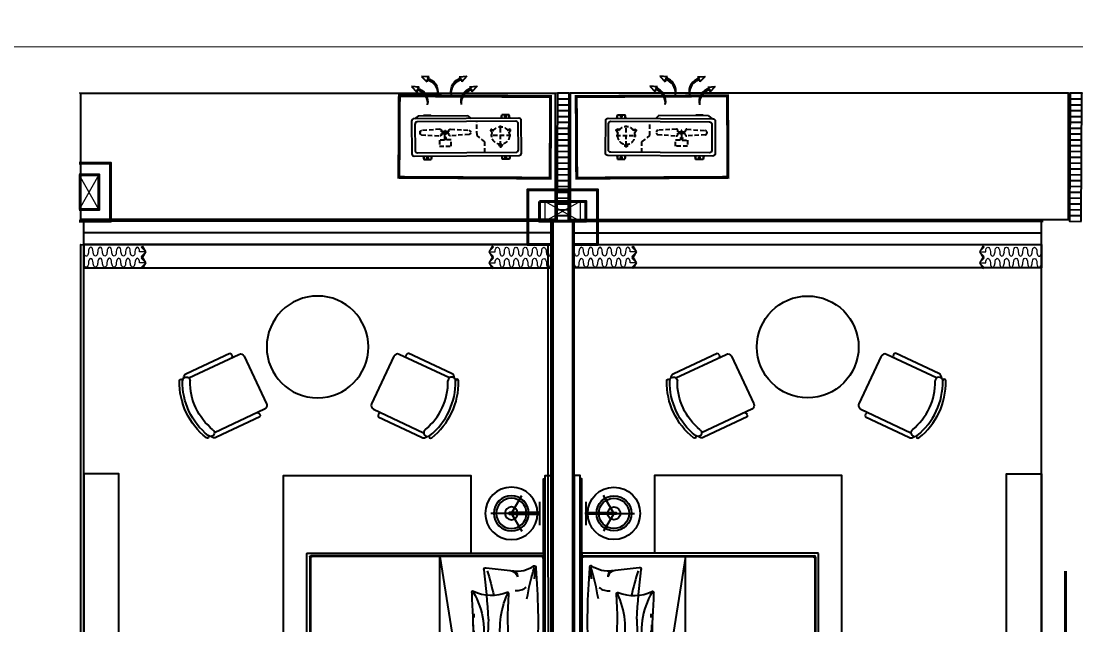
# Model space of a CAD drawing. Header units: millimetres. Extents: x -361702973 to 361248309, y -356458554 to 356543577.
# Drawn here: x 133929 to 142981, y 23609 to 28788 of the extents above; entities that cross this region are included whole.
import ezdxf

# ---------------------------------------------------------------- set-up
doc = ezdxf.new("R2010")
doc.units = ezdxf.units.MM
doc.header["$LTSCALE"] = 100
doc.header["$MEASUREMENT"] = 0
doc.set_wipeout_variables(frame=1)
doc.linetypes.add('ACAD_ISO03W100', pattern=[30, 12, -18])
doc.linetypes.add('HIDDEN', pattern=[0.375, 0.25, -0.125])
for name, color, linetype, lineweight in [('A- NOI THAT', 3, 'Continuous', 9), ('AUDIT_I_220808132811-11', 7, 'Continuous', 9), ('CIC36 net manh', 8, 'Continuous', 9), ('KT-Kich thuoc', 159, 'Continuous', 18), ('KT-lomo nuoc', 3, 'HIDDEN', 5), ('KT-Net cat', 1, 'Continuous', 40)]:
    doc.layers.add(name, color=color, linetype=linetype, lineweight=lineweight)
for name, color, linetype in [('A-ANNO-ROOM', 50, 'Continuous'), ('A-WALL-FNSH', 11, 'Continuous'), ('AC-EAD', 6, 'Continuous'), ('dien tich thong thuy', 3, 'Continuous'), ('IDEA - dim', 251, 'Continuous'), ('KT-Net manh', 139, 'Continuous'), ('KT-Noi that', 32, 'Continuous'), ('KT-Tuong', 1, 'Continuous')]:
    doc.layers.add(name, color=color, linetype=linetype)
doc.styles.add('220126_HDN_HBA typical plan$0$211210_HDN_HBA_TYPICAL PLAN CORE OPT 1$0$HBA-Text', font='GOTHIC.TTF')

# ---------------------------------------------------------------- blocks, each defined once
blk = doc.blocks.new('A$C418F5BC8')
at = {"layer": 'A-ANNO-ROOM', "insert": (648.1133449638728, 1090.790118377889), "char_height": 600, "attachment_point": 2, "rotation": 50.44882673977027, "style": '220126_HDN_HBA typical plan$0$211210_HDN_HBA_TYPICAL PLAN CORE OPT 1$0$HBA-Text'}
blk.add_mtext_dynamic_manual_height_columns('SL-S', width=722857412.8743668, gutter_width=9765.624999999996, heights=[0], dxfattribs=at)
blk = doc.blocks.new('A$C1AAC5519')
at = {"layer": 'A-ANNO-ROOM', "insert": (772.955269176513, 1216.574747113511), "char_height": 600, "attachment_point": 2, "rotation": 50.44882673977027, "style": '220126_HDN_HBA typical plan$0$211210_HDN_HBA_TYPICAL PLAN CORE OPT 1$0$HBA-Text'}
blk.add_mtext_dynamic_manual_height_columns('1-BR', width=722857412.8743668, gutter_width=9765.624999999996, heights=[0], dxfattribs=at)
blk = doc.blocks.new('A$C2A6C5140')
at = {"layer": 'A-ANNO-ROOM', "insert": (731.4497625969816, 1190.0169191678, 0.0003277973379295924), "char_height": 600, "attachment_point": 2, "rotation": 50.44882673977027, "style": '220126_HDN_HBA typical plan$0$211210_HDN_HBA_TYPICAL PLAN CORE OPT 1$0$HBA-Text'}
blk.add_mtext_dynamic_manual_height_columns('2-BR', width=722857412.8743668, gutter_width=9765.624999999996, heights=[0], dxfattribs=at)
blk = doc.blocks.new('A$C5388591E')
at = {"layer": 'A-ANNO-ROOM', "insert": (894.3001998505497, 842.1987865094561, 0.0004622000541105721), "char_height": 600, "attachment_point": 2, "rotation": 1.4064704596368105, "style": '220126_HDN_HBA typical plan$0$211210_HDN_HBA_TYPICAL PLAN CORE OPT 1$0$HBA-Text'}
blk.add_mtext_dynamic_manual_height_columns('3-BR', width=722857412.8743668, gutter_width=9765.624999999996, heights=[0], dxfattribs=at)
blk = doc.blocks.new('A$C21AF0CCA')
at = {"layer": 'A-ANNO-ROOM', "insert": (1197.56892258345, 814.6835720778872), "char_height": 600, "attachment_point": 2, "rotation": 0.10542954816276216, "style": '220126_HDN_HBA typical plan$0$211210_HDN_HBA_TYPICAL PLAN CORE OPT 1$0$HBA-Text'}
blk.add_mtext_dynamic_manual_height_columns('1-BR+', width=722857412.8743668, gutter_width=9765.624999999996, heights=[0], dxfattribs=at)
blk = doc.blocks.new('Louvre')
for p, q in [((-390.067916277796, 975.9572027104441, 0.1512365001885502), (-295.1435544323176, 1008.729661013116, 0.1512365002144518)), ((-373.750619571656, 928.6946823777398, 0.1512365001885502), (-278.8262577261776, 961.4671406804118, 0.1512365002144518)), ((-357.4333228655159, 881.4321620450355, 0.1512365001885502), (-262.5089610200375, 914.2046203477075, 0.1512365002144518)), ((-341.1160261593759, 834.1696417123312, 0.1512365001885502), (-246.1916643138975, 866.9421000150032, 0.1512365002144518)), ((-324.7987294532359, 786.9071213796269, 0.1512365001885502), (-229.8743676077574, 819.6795796822989, 0.1512365002144518)), ((-308.4814327470958, 739.6446010469226, 0.1512365001885502), (-213.5570709016174, 772.4170593495946, 0.1512365002144518)), ((-292.1641360409558, 692.3820807142183, 0.1512365001885502), (-197.2397741954774, 725.1545390168903, 0.1512365002144518)), ((-275.8468393348157, 645.119560381514, 0.1512365001885502), (-180.9224774893373, 677.892018684186, 0.1512365002144518)), ((-259.5295426286757, 597.8570400488097, 0.1512365001885502), (-164.6051807831973, 630.6294983514817, 0.1512365002144518)), ((-243.2122459225357, 550.5945197161054, 0.1512365001885502), (-148.2878840770572, 583.3669780187774, 0.1512365002144518)), ((-226.8949492163956, 503.3319993834011, 0.1512365001885502), (-131.9705873709172, 536.1044576860731, 0.1512365002144518)), ((-210.5776525102556, 456.0694790506968, 0.1512365001885502), (-115.6532906647772, 488.8419373533688, 0.1512365002144518)), ((-194.2603558041155, 408.8069587179925, 0.1512365001885503), (-99.33599395863712, 441.5794170206646, 0.1512365002144518)), ((-177.9430590979755, 361.5444383852882, 0.1512365001885503), (-83.01869725249708, 394.3168966879603, 0.1512365002144518)), ((-161.6257623918355, 314.2819180525839, 0.1512365001885503), (-66.70140054635704, 347.054376355256, 0.1512365002144518)), ((-145.3084656856954, 267.0193977198796, 0.1512365001885503), (-50.38410384021699, 299.7918560225517, 0.1512365002144518)), ((-128.9911689795554, 219.7568773871753, 0.1512365001885503), (-34.06680713407695, 252.5293356898474, 0.1512365002144518)), ((-112.6738722734153, 172.494357054471, 0.1512365001885503), (-17.74951042793691, 205.2668153571431, 0.1512365002144518)), ((-96.35657556727529, 125.2318367217667, 0.1512365001885503), (-1.43221372179687, 158.0042950244388, 0.1512365002144518)), ((-80.03927886113524, 77.96931638906244, 0.1512365001885503), (14.88508298434317, 110.7417746917345, 0.1512365002144518)), ((-63.7219821549952, 30.70679605635814, 0.1512365001885503), (31.20237969048321, 63.47925435903016, 0.1512365002144518)), ((-47.40468544885516, -16.55572427634615, 0.1512365001885503), (47.51967639662325, 16.21673402632587, 0.1512365002144518))]:
    blk.add_line(p, q)
at = {"elevation": 0.1512365001885503}
blk.add_lwpolyline([(47.5188208874315, 16.2192119784886), (-311.4533339738846, 1055.970408101566), (-405.9933989513665, 1023.379364635679), (-47.40468544885516, -16.55572427634615)], close=True, dxfattribs=at)
blk = doc.blocks.new('OU DHCB')
at = {"ltscale": 10}
for p, q in [((-145596.7359835756, -72628.19858895507), (-145596.7359835755, -73528.19858895507)), ((-145296.7359835756, -72608.19858895507), (-145576.7359835756, -72608.19858895507)), ((-145568.159058152, -72656.08931015906), (-145568.1590581519, -73502.79584965573)), ((-145324.4190639546, -72636.08931015906), (-145548.159058152, -72636.08931015906)), ((-145301.9190639545, -73502.79584965573), (-145301.9190639546, -72656.08931015906)), ((-145276.7359835755, -73528.19858895507), (-145276.7359835756, -72628.19858895507)), ((-145251.7359835756, -72666.54320485782), (-145276.7359835756, -72633.91402237766)), ((-145251.7359835756, -72666.54320485782), (-145251.7359835755, -73091.63776905168)), ((-145251.7359835755, -73091.63776905168), (-145276.7359835756, -73117.74108818787)), ((-145576.7359835755, -73548.19858895507), (-145296.7359835755, -73548.19858895507)), ((-145548.1590581519, -73522.79584965573), (-145324.4190639545, -73522.79584965573))]:
    blk.add_line(p, q, dxfattribs=at)
at = {"linetype": 'HIDDEN', "ltscale": 1.5}
for p, q in [((-145391.7116543167, -72679.24295534656), (-145400.5201600925, -72679.24295534656)), ((-145413.9539361256, -72690.93626985545), (-145425.2743603915, -72850.3464246098)), ((-145366.9574540176, -72850.3464246098), (-145378.2778782834, -72690.93626985545)), ((-145413.9539361256, -73100.72940071652), (-145425.2743603915, -72941.3192459621)), ((-145411.8405843586, -72927.5993492777), (-145402.8542549818, -72927.5993492777)), ((-145402.8542549818, -72927.5993492777), (-145402.8542549818, -72902.06651731845)), ((-145402.8542549818, -72902.06651731845), (-145389.3775594272, -72902.06651731845)), ((-145389.3775594272, -72927.5993492777), (-145389.3775594272, -72902.06651731845)), ((-145389.3775594272, -72927.5993492777), (-145380.3912300507, -72927.5993492777)), ((-145366.9574540176, -72941.3192459621), (-145378.2778782834, -73100.72940071652)), ((-145424.3244128572, -73457.61947981999), (-145424.3244128572, -73284.34750655977)), ((-145372.1718516731, -73297.9798048001), (-145387.1776447338, -73289.31620613698)), ((-145384.0065475349, -73301.15090199895), (-145375.342948872, -73286.14510893813)), ((-145504.9601435018, -73370.98349318982), (-145522.2873408278, -73370.98349318982)), ((-145513.6237421648, -73362.31989452682), (-145513.6237421648, -73379.64709185276)), ((-145510.9603994874, -73370.98349318982), (-145337.6884262272, -73370.98349318982)), ((-145387.1776447338, -73452.6507802426), (-145372.1718516731, -73443.98718157967)), ((-145384.0065475349, -73440.81608438081), (-145375.342948872, -73455.82187744146))]:
    blk.add_line(p, q, dxfattribs=at)
for p, q in [((-145600.3090889574, -72742.46089483847), (-145627.2724797422, -72742.46089483894)), ((-145596.7359835737, -72704.6985221715), (-145626.5373331342, -72710.6859819922)), ((-145596.7359835737, -72710.68598199266), (-145626.5373331342, -72710.6859819922)), ((-145626.5373331342, -72710.6859819922), (-145626.537333134, -72774.23580768521)), ((-145596.7359835744, -72774.23580768568), (-145626.5373331339, -72774.23580768521)), ((-145596.7359835746, -72780.22326750544), (-145626.5373331342, -72774.23580768521)), ((-145613.7907843499, -72729.27302923848), (-145613.7907843499, -72756.23642001537)), ((-145251.7359835756, -72709.72133146526), (-145246.9346340166, -72710.68598199266)), ((-145251.7359835756, -72710.68598199272), (-145246.9346340166, -72710.68598199266)), ((-145251.7359835756, -72742.46089483929), (-145246.1994874087, -72742.46089483934)), ((-145251.7359835756, -72774.23580768573), (-145246.934634017, -72774.23580768568)), ((-145251.7359835756, -72775.20045821296), (-145246.9346340166, -72774.23580768568)), ((-145246.9346340166, -72710.68598199266), (-145246.9346340169, -72774.23580768568)), ((-145596.7359835746, -73376.17391040476), (-145626.5373331342, -73382.16137022499)), ((-145596.7359835744, -73382.16137022452), (-145626.5373331339, -73382.16137022499)), ((-145626.5373331342, -73445.711195918), (-145626.537333134, -73382.16137022499)), ((-145613.7907843499, -73427.12414867172), (-145613.7907843499, -73400.16075789483)), ((-145276.7359835763, -73376.1739104043), (-145246.9346340166, -73382.16137022452)), ((-145276.7359835764, -73382.16137022406), (-145246.934634017, -73382.16137022452)), ((-145259.6811828009, -73427.12414867125), (-145259.6811828009, -73400.16075789437)), ((-145246.9346340166, -73445.71119591754), (-145246.9346340169, -73382.16137022452)), ((-145600.3090889574, -73413.93628307173), (-145627.2724797422, -73413.93628307126)), ((-145596.7359835737, -73445.71119591754), (-145626.5373331342, -73445.711195918)), ((-145596.7359835737, -73451.6986557387), (-145626.5373331342, -73445.711195918)), ((-145276.7359835771, -73445.71119591707), (-145246.9346340166, -73445.71119591754)), ((-145276.7359835771, -73451.69865573823), (-145246.9346340166, -73445.71119591754)), ((-145273.1628781935, -73413.93628307126), (-145246.1994874087, -73413.9362830708))]:
    blk.add_line(p, q)
for points in [[(-145514.0369933077, -72845.00641289927), (-145514.0369933077, -72946.6592576727), (-145460.1302110892, -72946.6592576727), (-145460.1302110892, -72845.00641289927)], [(-145438.3748983174, -72892.94521453363), (-145378.3072809206, -72892.94521453363), (-145378.3072809206, -72898.7209469756), (-145438.3748983174, -72898.7209469756)]]:
    blk.add_lwpolyline(points, close=True, dxfattribs=at)
for points in [[(-145411.8405843586, -72864.06632129426), (-145402.8542549818, -72864.06632129426), (-145402.8542549818, -72889.59915325334), (-145389.3775594272, -72889.59915325334), (-145389.3775594272, -72864.06632129426), (-145380.3912300507, -72864.06632129426)], [(-145460.1302110892, -72902.18613808436), (-145439.9151677571, -72902.18613808436), (-145439.9151677571, -72889.4795324876), (-145460.1302110892, -72889.4795324876)], [(-145568.1590581519, -73235.6644869287), (-145477.5859351165, -73235.6644869287), (-145421.9678457306, -73168.28098990311), (-145301.9190639544, -73168.28098990311)]]:
    blk.add_lwpolyline(points, dxfattribs=at)
for points in [[(-145400.506466276, -73299.01593738), (-145385.0322228624, -73286.8395249426, -0.6770329614269011), (-145371.0996937773, -73294.88347436048), (-145373.9076545681, -73314.37276847954)], [(-145498.5591177275, -73386.34032428954), (-145516.8413219319, -73379.02744260765, -0.6770329614269011), (-145516.8413219319, -73362.93954377211), (-145498.5591177275, -73355.62666209022)], [(-145373.9076545681, -73427.59421790004), (-145371.0996937773, -73447.08351201928, -0.6770329614269011), (-145385.0322228624, -73455.12746143699), (-145400.506466276, -73442.95104899965)]]:
    blk.add_lwpolyline(points, format="xyb", dxfattribs=at)
for centre in [(-145613.7907843498, -72742.46089483894), (-145613.7907843498, -73413.93628307126), (-145259.6811828011, -73413.9362830708)]:
    blk.add_circle(centre, 6.399999998510705)
blk.add_circle((-145424.3244128572, -73370.98349318982), 75.80648830138873, dxfattribs=at)
at = {"ltscale": 10}
for centre, radius, start, end in [((-145576.7359835756, -72628.19858895507), 20, 90, 180), ((-145548.159058152, -72656.08931015906), 20, 90, 180), ((-145324.0708671735, -72658.3538387804), 22.2672511938213, 5.836940991571704, 90.89598033136627), ((-145296.7359835756, -72628.19858895507), 20, 0, 90), ((-145576.7359835755, -73528.19858895507), 20, 180, 270), ((-145548.1590581519, -73502.79584965573), 20, 180, 270), ((-145324.0708671734, -73500.53132103439), 22.26725119372981, 269.1040196686337, 354.1630590084283), ((-145296.7359835755, -73528.19858895507), 20, 270, 0)]:
    blk.add_arc(centre, radius, start, end, dxfattribs=at)
at = {"linetype": 'HIDDEN', "ltscale": 1.5, "extrusion": (-3.705961975267651e-18, -2.302887044638033e-31, -1)}
for centre, major_axis, ratio, start_param, end_param in [((-145400.5201600925, -72691.94956094332), (13.47669555471336, 1.34378840757246e-09), 0.9428576571430538, 3.22142263940278, 4.712388980478704), ((-145391.7116543167, -72691.94956094332), (13.47669555471336, -1.34381379242754e-09), 0.942857657143054, 4.712388980290674, 6.203355321366594), ((-145411.8405843586, -72851.35971569768), (13.47669555469076, -1.05462899242754e-09), 0.9428576571446344, 1.570796326721111, 3.221422639214027), ((-145380.3912300507, -72940.3059548744), (13.47669555469076, -1.05462899242754e-09), 0.9428576571446344, 4.712388980310906, 6.363015292803822), ((-145400.5201600925, -73099.71610962864), (13.47669555471336, -1.34381379242754e-09), 0.942857657143054, 1.57079632670088, 3.061762667776801), ((-145391.7116543167, -73099.71610962864), (13.47669555471336, 1.34378840757246e-09), 0.9428576571430538, 0.0798299858129885, 1.57079632688891)]:
    blk.add_ellipse(centre, major_axis=major_axis, ratio=ratio, start_param=start_param, end_param=end_param, dxfattribs=at)
at = {"linetype": 'HIDDEN', "ltscale": 1.5, "extrusion": (-3.705961975267651e-18, -2.30288704463893e-31, -1)}
for centre, start_param, end_param in [((-145380.3912300507, -72851.35971569768), -0.0798299856242348, 1.570796326868679), ((-145411.8405843586, -72940.3059548744), 3.061762667965558, 4.712388980458472)]:
    blk.add_ellipse(centre, major_axis=(13.47669555469076, 1.05462300757246e-09), ratio=0.9428576571446344, start_param=start_param, end_param=end_param, dxfattribs=at)
blk = doc.blocks.new('ki hieu qt')
at = {"layer": 'AC-EAD', "color": 7}
for points in [[(-276796163327.464, 549769551681.0894), (-276796163446.0606, 549769551567.1503)], [(-276796163338.9174, 549769551517.0281), (-276796163327.464, 549769551681.0894)], [(-276796163396.6809, 549769551574.9169), (-276796163446.0606, 549769551567.1503)], [(-276796163338.9174, 549769551517.0281), (-276796163364.6031, 549769551559.9108)], [(-276796163110.5587, 549769551464.184), (-276796163229.1553, 549769551350.2449)], [(-276796163122.012, 549769551300.1228), (-276796163110.5587, 549769551464.184)], [(-276796163179.7757, 549769551358.0116), (-276796163229.1553, 549769551350.2449)], [(-276796163122.012, 549769551300.1228), (-276796163147.6976, 549769551343.0052)], [(-276796163179.7757, 549769550597.0709), (-276796163229.1553, 549769550604.8376)], [(-276796163110.5587, 549769550490.8986), (-276796163229.1553, 549769550604.8376)], [(-276796163122.012, 549769550654.9597), (-276796163147.6976, 549769550612.0773)], [(-276796163122.012, 549769550654.9597), (-276796163110.5587, 549769550490.8986)], [(-276796163396.6809, 549769550380.1656), (-276796163446.0606, 549769550387.9323)], [(-276796163327.464, 549769550273.9932), (-276796163446.0606, 549769550387.9323)], [(-276796163338.9174, 549769550438.0544), (-276796163364.6031, 549769550395.1718)], [(-276796163338.9174, 549769550438.0544), (-276796163327.464, 549769550273.9932)]]:
    blk.add_lwpolyline(points, dxfattribs=at)
for centre, radius, start, end in [((-276796163644.4366, 549769551622.9794), 286.8527087762382, 255.434448979571, 347.3073344548822), ((-276796163679.501, 549769551631.3489), 288.3951209083507, 262.614727528198, 348.7092694430371), ((-276796163427.5312, 549769551406.0741), 286.8527087762382, 255.434448979571, 347.3073344548822), ((-276796163462.5958, 549769551414.4435), 288.3951209083507, 262.614727528198, 348.7092694430371), ((-276796163427.5312, 549769550549.0084), 286.8527087762382, 12.69295835412746, 104.5668063709439), ((-276796163462.5958, 549769550540.639), 288.3951209083507, 11.29147703540943, 97.38530942130281), ((-276796163644.4366, 549769550332.1031), 286.8527087762382, 12.69295835412746, 104.5668063709439), ((-276796163679.501, 549769550323.7336), 288.3951209083507, 11.29147703540943, 97.38530942130281)]:
    blk.add_arc(centre, radius, start, end, dxfattribs=at)
blk = doc.blocks.new('DHCB.1')
at = {"xscale": -1, "rotation": 106.4733300107783}
blk.add_blockref('OU DHCB', (-194859.9671084196, -237775.7974229998), dxfattribs=at)
at = {"xscale": 0.4, "yscale": 0.4, "zscale": 0.4, "rotation": 286.4738024344239}
blk.add_blockref('ki hieu qt', (-179483459312.1194, -168534274838.7475), dxfattribs=at)
blk = doc.blocks.new('17-23F MEA_1BR (Type-2)$0$1X-LAMP1')
at = {"color": 0, "linetype": 'ByBlock', "lineweight": -2}
for p, q in [((0.03333333350902346, -0.0577350272233404), (-0.5900208757140597, 1.021946134262932)), ((0.03333333350902346, -0.0577350272233404), (-0.5900208757140597, 1.021946134262932)), ((0.03333333350902346, 0.0577350272233404), (-0.5900208757141566, -1.021946134263029)), ((0.03333333350902346, 0.0577350272233404), (-0.5900208757141566, -1.021946134263029)), ((-0.06666666701804692, 0), (1.180041751428119, 0)), ((-0.06666666701804692, 0), (1.180041751428119, 0))]:
    blk.add_line(p, q, dxfattribs=at)
at = {"color": 0, "linetype": 'ByBlock', "lineweight": -2, "const_width": 0.03333333333333333}
for points in [[(-0.4809644977131393, 0.8330549466758385), (-0.5824066106765531, 1.00875784035549)], [(-0.4809644977131393, 0.8330549466758385), (-0.5824066106765531, 1.00875784035549)], [(0.9619289954262786, 0), (1.164813221353009, 0)], [(0.9619289954262786, 0), (1.164813221353009, 0)], [(-0.4809644977130423, -0.8330549466761296), (-0.5824066106764562, -1.008757840355781)], [(-0.4809644977130423, -0.8330549466761296), (-0.5824066106764562, -1.008757840355781)]]:
    blk.add_lwpolyline(points, dxfattribs=at)
at = {"color": 0, "linetype": 'ByBlock', "lineweight": -2}
for radius in [1, 0.8666666666666667, 0.8666666666666667, 0.3666666666666667, 0.3666666666666667]:
    blk.add_circle((0, 0), radius, dxfattribs=at)
blk = doc.blocks.new('17-23F MEA_1BR (Type-2)$0$IFF-TABLE LAMP')
blk.add_line((40.000000018219, 192.484417756903), (40.0000000197324, 207.484417756903))
at = {"ltscale": 10}
blk.add_lwpolyline([(1.900480128824711e-08, 299.9922088806343), (3.800960257649422e-08, 99.99220888063428)], dxfattribs=at)
blk.add_lwpolyline([(1.827720552682877e-08, 192.4844177606865), (1.967418938875198e-08, 207.4844177607156), (260.0000000197906, 207.4844177360355), (260.0000000183354, 192.4844177360355)], close=True)
blk.add_circle((240.0000000190921, 199.9844177378982), 150.3620897276269)
at = {"layer": 'A- NOI THAT'}
blk.add_line((220.0000000182772, 192.4844177397608), (220.0000000196742, 207.4844177397899), dxfattribs=at)
at = {"ltscale": 10, "xscale": 150.0000000000582, "yscale": 150.0000000000582, "zscale": 1068.863950547171, "rotation": 359.9999999945528}
blk.add_blockref('17-23F MEA_1BR (Type-2)$0$1X-LAMP1', (240.0000000190921, 199.9844177378982), dxfattribs=at)
blk = doc.blocks.new('bk')
at = {"layer": 'IDEA - dim'}
blk.add_lwpolyline([(-0.0002675037831068039, -1377.500088232278), (49.99973246827722, -1377.500088232278), (49.99973246827722, 1812.499911767722), (-0.0002675037831068039, 1812.499911767722), (-0.02712895162403584, 1577.500073593284), (0.0002675037831068039, 1377.500088232337)], close=True, dxfattribs=at)
blk.add_lwpolyline([(49.99973249621689, -1337.500088473607), (64.9997324962169, -1337.500088473607), (64.99942849576473, 1783.275878090877), (49.99942846782506, 1783.275878090877)], dxfattribs=at)
for centre in [(339.9996877703816, 1487.597338693915), (339.9996877703816, -1052.500088209519)]:
    blk.add_circle(centre, 225, dxfattribs=at)
blk.add_blockref('17-23F MEA_1BR (Type-2)$0$IFF-TABLE LAMP', (99.99968774989247, 1287.612920955988), dxfattribs=at)
at = {"layer": 'IDEA - dim', "xscale": -1, "rotation": 180}
blk.add_blockref('17-23F MEA_1BR (Type-2)$0$IFF-TABLE LAMP', (99.99968774989247, -852.5156704715919), dxfattribs=at)
blk.add_wipeout([(2294.9927706439044, 1812.499911767722), (688.0012429019376, 1812.4999117677266), (688.0012429019379, -1377.5000882322693), (2294.992770643901, -1377.5000882322781)]).dxf.layer = 'IDEA - dim'
at = {"layer": 'IDEA - dim'}
blk.add_lwpolyline([(688.0012429021299, -1377.500088232162), (2294.992770643905, -1377.500088232162), (2294.992770643905, 1812.499911767722), (688.0012429021299, 1812.499911767722)], close=True, dxfattribs=at)
blk.add_wipeout([(2089.9927706438775, 1147.4999117677091), (2091.9910419872776, 1147.083241522198), (2093.528304549841, 1146.0354456736611), (2094.706365021883, 1144.167853025652), (2094.992770643896, 1142.4999117677187), (2094.9927706439044, -707.5000882322773), (2094.589172713081, -709.4681044970649), (2093.528304549837, -711.035622138211), (2091.9009560955064, -712.1216494708956), (2089.992770643904, -712.5000882322781), (64.9927706439039, -712.5000882322777), (64.99277064390344, -701.0793375772756), (64.99277064390344, -697.9310051431256), (64.9927706439039, -687.500088232277), (64.9927706439039, -680.5649314507604), (64.9927706439039, -670.3520584522034), (64.9927706439039, -662.5000882322773), (64.9927706439039, 1109.4022618851604), (64.99277064390344, 1116.6055294068224), (64.9927706439039, 1122.4999117677226), (64.9927706439039, 1128.4480348523368), (64.99277064390344, 1131.378109884231), (64.99277064390344, 1135.8747761278257), (64.9927706439039, 1141.999817293764), (64.9927706439039, 1147.4999117677226)]).dxf.layer = 'IDEA - dim'
for p, q in [((64.9927706439048, 1122.499911767722), (2059.992770643905, 1122.499911767722)), ((2069.992770643905, 1112.499911767722), (2069.992770643905, -677.5000882322784)), ((2059.992770643905, -687.5000882322784), (64.9927706439048, -687.5000882322784))]:
    blk.add_line(p, q, dxfattribs=at)
for points in [[(64.9927706439048, 1147.499911767722), (64.9927706439048, -712.5000882322784), (2089.992770643905, -712.5000882322784, 0.414213562373095), (2094.992770643905, -707.5000882322784), (2094.992770643905, 1142.499911767722, 0.414213562373095), (2089.992770643905, 1147.499911767722)], [(2064.992770643905, 1097.499911767722), (2064.992770643905, -662.5000882322784, -0.414213562373095), (2044.992770643905, -682.5000882322784), (84.9927706439048, -682.5000882322784, -0.414213562373095), (64.9927706439048, -662.5000882322784), (64.9927706439048, 1097.499911767722, -0.414213562373095), (84.9927706439048, 1117.499911767722), (2044.992770643905, 1117.499911767722, -0.414213562373095)]]:
    blk.add_lwpolyline(points, format="xyb", close=True, dxfattribs=at)
blk.add_lwpolyline([(953.7718744687736, 1117.499911767722), (666.7421166915447, -682.5000882322784), (953.7718744687736, -682.5000882322784), (953.7718744687736, 1117.499911767722)], dxfattribs=at)
for points in [[(130.5189307499677, 1020.231518037966, 0.0322267518500584), (117.5159490872175, 280.8010041856323, 0.6954102038374376), (134.8152468968183, 263.1623008393799, -0.06819172719823166), (318.2687705401331, 282.2858964790939)], [(328.4593590069562, 994.6956141073024, -0.1947777689282308), (148.3541835118085, 1037.328105219058, 0.695410203837745), (130.5189307499677, 1020.231518037966, -0.06869920635669718), (143.8733113575727, 927.151387460879)], [(537.5575337726623, 578.9210044868523, -0.02440708241230374), (574.8644917774945, 1003.142975099734, 0.682043984117207), (557.806493120268, 1020.778861292056, -0.01911888479107355), (351.0600977707654, 998.8431818563258)], [(359.6018241010606, 327.3320662273909, 0.03738852551350155), (362.1997381653637, 794.6251031684806, -0.6954102038374376), (375.8936223126948, 809.2183097908855, 0.212902074484743), (666.1287974137813, 818.2535849704291, -0.682043984117207), (680.682247037068, 804.7193091672962, 0.003833100174621584), (664.060634912923, 387.5748876007856)], [(537.5575337726623, 578.9210044868523, 0.03780406069757473), (560.3477269653231, 279.5233349141199, -0.682043984117207), (543.2897283080965, 261.8874487217981, 0.0153884113997309), (377.4013947639614, 275.936111175688, 0.0153884113997309)], [(662.7616236191243, 455.9914424225572, 0.1283367273639134), (681.1566764432937, 297.7767282337882, -0.682043984117207), (667.6581487227231, 283.1901158848777, 0.01651551347398293), (473.3836847953498, 299.4327982485411)], [(351.6931289527565, 277.1956480066874, 0.001401209682945915), (336.543332958594, 277.8231281575281)], [(453.8603144548833, 302.6394694916089, 0.2943066146886709), (365.752360695973, 260.9987377833459, -0.695410203837745), (351.0036096442491, 274.5249526196276, 0.06869920635669718), (360.1544475667179, 350.1409014732926)], [(130.5189307499677, -585.2316945025232, -0.0322267518500584), (117.5159490872175, 154.1988193498109, -0.6954102038374376), (134.8152468968183, 171.8375226960634, 0.06819172719823166), (318.2687705401331, 152.7139270563493)], [(351.6931289527565, 157.8041755287559, -0.001401209682945915), (336.543332958594, 157.1766953779152)], [(453.8603144548833, 132.3603540438344, -0.2943066146886709), (365.752360695973, 174.0010857520974, 0.695410203837745), (351.0036096442491, 160.4748709158157, -0.06869920635669718), (360.1544475685805, 84.85892206215067)], [(359.6018241010606, 107.6677573080524, -0.03738852551350155), (362.1997381653637, -359.6252796330373, 0.6954102038374376), (375.8936223126948, -374.2184862554423, -0.212902074484743), (666.1287974137813, -383.2537614349858, 0.682043984117207), (680.682247037068, -369.7194856318529, -0.003833100174621584), (664.060634912923, 47.4249359346577)], [(537.5575337726623, -143.921180951409, -0.03780406069757473), (560.3477269653231, 155.4764886213234, 0.682043984117207), (543.2897283080965, 173.1123748136451, -0.0153884113997309), (377.4013947639614, 159.0637123597553, -0.0153884113997309)], [(662.7616236191243, -20.99161888711387, -0.1283367273639134), (681.1566764432937, 137.2230953016551, 0.682043984117207), (667.6581487227231, 151.8097076505655, -0.01651551347398293), (473.3836847953498, 135.5670252869022)], [(537.5575337726623, -143.921180951409, 0.02440708241230374), (574.8644917774945, -568.1431515642907, -0.682043984117207), (557.806493120268, -585.7790377566125, 0.01911888479107355), (351.0600977707654, -563.8433583208825)], [(328.4593590069562, -559.6957905718591, 0.1947777689282308), (148.3541835118085, -602.3282816836145, -0.695410203837745), (130.5189307499677, -585.2316945025232, 0.06869920635669718), (143.8733113575727, -492.1515639254358)]]:
    blk.add_lwpolyline(points, format="xyb", dxfattribs=at)
for centre, radius, start, end in [((2059.992770643905, 1112.499911767722), 10, 0, 90), ((-1855.893261833116, 412.1197588521754), 2090.50573884574, 9.449345545667013, 17.06146431403828), ((359.1095205117017, 926.2340710241115), 73.05392663059416, 96.32596095485857, 166.521431934691), ((332.4132648278028, 949.5874807912624), 44.79447967226619, 89.52383022854765, 188.1184555516923), ((327.8923669625074, 957.256370790652), 37.44353618289027, 82.49582310884288, 89.13236035296606), ((2378.285411672667, 392.4501631337916), 1926.589560454453, 161.7731380905047, 168.2986577211647), ((293.389007082209, 941.4593048116076), 118.9285875093396, 227.918371660803, 277.1736100548109), ((-292.2060054279864, 496.0503682396375), 729.9684376083363, 347.776876654984, 24.55315643301806), ((1225.348830725998, 478.9245533357025), 649.21508015164, 149.2584259575628, 194.8124501654718), ((484.2919548079371, 602.2568904169602), 176.3869226037691, 357.8390457640604, 7.866675228716556), ((448.8585773725063, 520.9046236272552), 216.5311150494259, 327.0324244446084, 2.612978378356665), ((602.2806173525751, 457.1927433388191), 61.04320968946892, 297.5596185857169, 351.5320563729027), ((216.5345083046705, 194.2081220292603), 118.9285875093396, 63.63493232034747, 137.0816283558015), ((317.8965000156313, 327.0788292225916), 44.79447967226619, 171.8815444483077, 270.4761697714524), ((344.5927556995302, 350.4322389897425), 73.05392663059416, 193.478568065309, 263.6740390451414), ((457.8234593626112, 339.1117546694586), 36.68697397074765, 173.4173087237131, 272.2454878465561), ((478.6044039670378, 358.3762840105919), 59.17423787444497, 194.7429581683624, 264.9384292148029), ((216.5345083046705, 240.791701506183), 118.9285875093396, 222.9183716441985, 296.3650676796526), ((317.8965000156313, 107.9209943128517), 44.79447967226619, 89.52383022854765, 188.1184555516923), ((344.5927556995302, 84.56758454570081), 73.05392663059416, 96.32596095485857, 166.521431934691), ((-292.2060054279864, -61.05054470419418), 729.9684376083363, 335.446843566982, 12.22312334501602), ((457.8234593626112, 95.88806886598468), 36.68697397074765, 87.75451215344394, 186.5826912762869), ((478.6044039670378, 76.62353952485137), 59.17423787444497, 95.06157078519713, 165.2570418316376), ((1225.348830725998, -43.92472980025923), 649.21508015164, 165.1875498345282, 210.7415740424371), ((602.2806173525751, -22.19291980337584), 61.04320968946892, 8.46794362709735, 62.44038141428312), ((448.8585773725063, -85.90480009181192), 216.5311150494259, 357.3870216216433, 32.96757555539167), ((484.2919548079371, -167.2570668815169), 176.3869226037691, 352.1333247712835, 2.160954235939574), ((-1855.893261833116, 22.88006468326785), 2090.50573884574, 342.9385356859617, 350.550654454333), ((2378.285411672667, 42.54966040165164), 1926.589560454453, 191.7013422788353, 198.2268619094953), ((293.389007082209, -506.4594812761643), 118.9285875093396, 82.82638994518913, 132.081628339197), ((332.4132648278028, -514.5876572558191), 44.79447967226619, 171.8815444483077, 270.4761697714524), ((359.1095205117017, -491.2342474886682), 73.05392663059416, 193.478568065309, 263.6740390451414), ((327.8923669625074, -522.2565472552087), 37.44353618289027, 270.8676396470339, 277.5041768911571), ((2059.992770643905, -677.5000882322784), 10, 270, 0)]:
    blk.add_arc(centre, radius, start, end, dxfattribs=at)
blk = doc.blocks.new('CH12')
for p, q in [((-312.375, -149.2411279597436), (-312.375, -572.1779138786915)), ((-267.75, -149.2411279597436), (-267.75, -639.6303226458076)), ((267.75, -639.6303226458076), (267.75, -149.2411280118249)), ((312.375, -572.1779138786915), (312.375, -149.2411246072115)), ((-232.0500000000029, -675.3303226458047), (232.0500000000029, -675.3303226458047))]:
    blk.add_line(p, q)
for centre, radius, start, end in [((-273.6712626853696, -77.20016474780641), 13.38749999999989, 116.2505862071374, 296.2505862071374), ((-252.9468673518131, -119.2240579767858), 33.46874999998481, 116.2505888953854, 296.2505888953855), ((0, -632.1362743546706), 632.1362743546692, 63.74941379286258, 116.2505862071374), ((0, -632.1362743546706), 605.3612743546691, 63.7494137928626, 116.2505862071374), ((252.9468674045929, -119.2240580028119), 33.46875000001501, 243.7494110987195, 63.74941109871941), ((273.671262685355, -77.20016474780641), 13.38750000000007, 243.7494137928627, 63.74941379286245), ((-267.75, -149.2411279597436), 44.62499999999999, 111.939144832112, 180), ((0, -632.1362743546706), 538.4237743546691, 63.74941109871938, 116.2505888953856), ((267.75, -149.2411280118286), 44.62499999999959, 0, 68.06085506708637), ((-290.0625, -549.8654138786915), 31.55464011044969, 225, 315), ((-232.0500000000029, -639.6303226458076), 35.7, 180, 269.9999999999999), ((232.0500000000029, -639.6303226458076), 35.7, 270, 0), ((290.0625, -549.8654138786915), 31.55464011044961, 225.0000000000001, 315.0000000000002)]:
    blk.add_arc(centre, radius, start, end)
blk = doc.blocks.new('*U150')
for points in [[(482.6951045578201, -398.9039813853606), (464.6170375002125, -396.4493711387506), (464.3337632049024, -466.3349522090732)], [(396.7561588253833, -484.1490495130481), (464.3337632049024, -466.3349522090732), (394.4481821902239, -466.0516779393653)]]:
    blk.add_hatch(color=256).paths.add_polyline_path(points)
blk.add_line((464.3337632049024, -466.3349522090732), (416.9273155568029, -418.7598943406972))
for points in [[(482.6951045578201, -398.9039813853606), (464.6170375002125, -396.4493711387506), (464.3337632049024, -466.3349522090732)], [(396.7561588253833, -484.1490495130481), (464.3337632049024, -466.3349522090732), (394.4481821902239, -466.0516779393653)]]:
    blk.add_lwpolyline(points, close=True)
for centre in [(16.76743755071067, -17.17677016190672), (85.71403000141326, -87.65612936302188), (155.3043908096025, -157.4940017787478), (224.8947516177918, -227.3318741944736), (294.485112425981, -297.1697466101995), (364.0754732341703, -367.0076190259254)]:
    blk.add_ellipse(centre, major_axis=(34.52187991841241, 31.95056764796491), ratio=0.5238875827070036, start_param=4.731720461219403, end_param=7.873313114809197)
at = {"extrusion": (0, 0, -1)}
for centre in [(51.5728287498025, -52.1059534814385), (120.5194212005051, -122.5853126825537), (190.1097820086943, -192.4231850982796), (259.7001428168836, -262.2610575140054), (329.2905036250728, -332.0989299297313), (398.8808644332621, -401.9368023454572)]:
    blk.add_ellipse(centre, major_axis=(-32.07293168385898, -34.4082260416161), ratio=0.5238875826554585, start_param=4.731720461217387, end_param=7.87331311480718, dxfattribs=at)
blk = doc.blocks.new('stdo')
at = {"layer": 'A-WALL-FNSH', "color": 5}
for p, q in [((125.0000000001019, -1099.999999866763), (4135.000000000073, -1100)), ((125.000000000131, -1199.999999866763), (4135.000000000029, -1200))]:
    blk.add_line(p, q, dxfattribs=at)
blk.add_lwpolyline([(124.9999999999782, -1299.999999866763), (4134.999999999971, -1300)], dxfattribs=at)
at = {"layer": 'IDEA - dim'}
blk.add_lwpolyline([(3535.000000000015, -6864.999999999884), (3534.999999999971, -6264.999999999884), (3834.999999999985, -5258.517209711543), (3834.999999998123, -3264.999999999884), (4134.999999998108, -3264.999999999884), (4134.999999999978, -6864.999999999869)], close=True, dxfattribs=at)
at = {"layer": 'IDEA - dim', "extrusion": (-1.101823627771677e-08, -3.980573537919558e-09, 1)}
blk.add_circle((2128.274085389507, -2177.362223144491, 0.002494559212125257), 436.440197814256, dxfattribs=at)
at = {"layer": 'KT-Net manh'}
blk.add_lwpolyline([(3434.999999999956, -10514.99999999997), (4135.000000000015, -10515.00000000001), (4134.999999999993, -1100), (4149.999999999956, -1100.000000000728)], dxfattribs=at)
at = {"layer": 'KT-Net manh', "linetype": 'ACAD_ISO03W100', "ltscale": 4}
blk.add_lwpolyline([(124.9999999999782, -1299.999999866763), (4134.999999999971, -1300), (4135, -1500), (124.9999999999418, -1499.999999866763)], close=True, dxfattribs=at)
at = {"layer": 'KT-Tuong'}
blk.add_line((109.9999999999854, -1099.999999866763), (109.9999999999854, -9729.999999866763), dxfattribs=at)
at = {"layer": 'CIC36 net manh', "color": 8, "extrusion": (-2.042421265534639e-24, 1.021210632767319e-24, -1), "xscale": 0.8100000000112598, "yscale": 0.8100000000112598, "zscale": -0.8100000000112598, "rotation": 225.123201203973}
for p in [(-125.7459850217783, -1361.336658707995), (-125.528270689756, -1456.290285194948)]:
    blk.add_blockref('*U150', p, dxfattribs=at)
at = {"layer": 'CIC36 net manh', "color": 8, "xscale": 0.8100000000112608, "yscale": 0.8100000000112608, "zscale": 0.8100000000112608, "rotation": 225.123201203973}
for p in [(4134.254014978156, -1361.336658841232), (4134.4717293102, -1456.29028532817)]:
    blk.add_blockref('*U150', p, dxfattribs=at)
at = {"layer": 'IDEA - dim', "extrusion": (-1.101823627771677e-08, 3.980573537919561e-09, -1), "xscale": 0.9698671062557898, "yscale": 0.9698671062557898, "zscale": -0.9698671062557896, "rotation": 244.8546697310384}
blk.add_blockref('CH12', (-976.408485452482, -2739.741005975689, 0.07239392901091916), dxfattribs=at)
at = {"layer": 'IDEA - dim', "extrusion": (-1.101823627771679e-08, -3.980573537919567e-09, 1), "xscale": 0.9698671062557889, "yscale": 0.9698671062557889, "zscale": 0.9698671062557889, "rotation": 244.8546697310385}
blk.add_blockref('CH12', (3255.139685326375, -2739.741006109159, -0.07244055320848482), dxfattribs=at)
at = {"layer": 'IDEA - dim'}
blk.add_blockref('bk', (125.0002675037686, -5092.499911634368), dxfattribs=at)
at = {"layer": 'KT-Net manh'}
blk.add_lwpolyline([(134.9999999999636, -7004.999999866763), (124.9999999999563, -7004.999999866763), (125.0000000001237, -1099.999999869382), (110, -1099.999999869353)], dxfattribs=at)
blk = doc.blocks.new('*U330')
at = {"layer": 'KT-lomo nuoc', "ltscale": 500}
for p, q in [((-166.934591219653, -32.14716030314365), (-56.71387632494789, 294.5811580411653)), ((-223.6484675446007, 262.4432947903624), (0, -0.009297052340116352))]:
    blk.add_line(p, q, dxfattribs=at)
blk.add_lwpolyline([(-166.934591219653, -32.14716030314365), (-223.6484675446007, 262.4432947903624), (-56.71387632494789, 294.5811580411653), (0, -0.009297052340116352)], close=True, dxfattribs=at)
blk = doc.blocks.new('*U341')
at = {"layer": 'KT-lomo nuoc', "ltscale": 500}
for p, q in [((32.12327666693095, -166.9466957866555), (-294.595409531145, -56.69743234692461)), ((-262.4721328642146, -223.6348310812398), (0, -0.009297052340116352))]:
    blk.add_line(p, q, dxfattribs=at)
blk.add_lwpolyline([(32.12327666693095, -166.9466957866555), (-262.4721328642146, -223.6348310812398), (-294.595409531145, -56.69743234692461), (0, -0.009297052340116352)], close=True, dxfattribs=at)
blk = doc.blocks.new('CTN TN T39')
at = {"layer": 'KT-Net cat'}
for points, elevation in [([(-29850.56369682984, -0.000927269287785748), (-29580.56369684112, 0.001539851535198977), (-29580.56826558338, 500.0015398306386), (-29850.5682655721, 499.9990727098266)], -7.175985089513062e-06), ([(-29850.56461057829, 99.99907272653581), (-29680.5646105854, 100.0006260989067), (-29680.56735183075, 400.0006260863665), (-29850.56735182365, 399.999072714003)], -7.175985089513062e-06), ([(-25785.56528638904, -199.9948900325908), (-26000.54259601705, -200.0097037720079), (-26000.58797676475, 270.1801892422554), (-25400.56528639082, 270.228447135687), (-25400.56528639098, -199.8198107578937), (-25615.5652863928, -199.8198107578501)], -9.743720646185369e-05)]:
    blk.add_lwpolyline(points, dxfattribs=dict(at, elevation=elevation))
at = {"layer": 'KT-Net cat', "elevation": -9.743733036981435e-05}
blk.add_lwpolyline([(-25900.5652863909, 170.1893181830783), (-25500.5652863909, 170.1893181830856), (-25500.5652863909, 0.218273710936046), (-25900.5652863909, 0.21827371092877)], close=True, dxfattribs=at)
at = {"layer": 'KT-lomo nuoc', "linetype": 'HIDDEN', "xscale": -0.9999999999999997, "rotation": 10.8976534755902}
blk.add_blockref('*U330', (-29850.56636823463, 100.008202120076, -7.173958362899291e-06), dxfattribs=at)
at = {"layer": 'KT-lomo nuoc', "linetype": 'HIDDEN', "rotation": 169.1134064189117}
blk.add_blockref('*U341', (-25850.53091752905, 0.1801892422299716, -9.741943042124935e-05), dxfattribs=at)

msp = doc.modelspace()

# ---------------------------------------------------------------- linework, layer by layer
at = {"layer": 'AUDIT_I_220808132811-11', "elevation": 4.469598132449163e-10}
for points in [[(131276.9983405233, 28168.24339315314), (131276.9983405233, 28268.24339315302, -0.4142135623730951), (131576.9983405233, 28568.24339315302), (159744.0640398008, 28570.41426571665, -0.1855237509881948), (163428.4694449779, 26808.94712387866, -0.1326593833791216), (164943.9814885527, 23917.11422987279, 0.1326593833791216)], [(164748.7556760118, 23873.67597348805, 0.1326112318916029), (163282.4334696997, 26672.29115641359, 0.06649945757597092), (162151.2475920813, 27586.71682211285, 0.1376152775427903), (160070.6522824345, 28170.41426564864), (134426.9511914197, 28170.4142657168)]]:
    msp.add_lwpolyline(points, format="xyb", dxfattribs=at)
at = {"layer": 'KT-Noi that', "extrusion": (-2.779649405079877e-06, -0.0004897338603342395, 0.9999998800765025), "const_width": 26.00000000000001, "elevation": -14.16629775349767}
msp.add_lwpolyline([(138473.612991181, 28140.41070256877), (138469.6027383576, 27440.42218989206), (137171.5226605744, 27447.78988128348), (137175.5218912796, 28146.91428614895), (138473.612991181, 28140.41070256877)], dxfattribs=at)
at = {"layer": 'KT-Noi that', "extrusion": (2.779649405079877e-06, -0.0004897338603342396, 0.9999998800765028), "const_width": 26.00000000000001, "elevation": -13.39587003368053}
msp.add_lwpolyline([(138693.6147916366, 28140.41107987335), (138697.6250444601, 27440.42256719663), (139995.7051222433, 27447.79025858806), (139991.7058915381, 28146.91466345354), (138693.6147916366, 28140.41107987335)], dxfattribs=at)

# ---------------------------------------------------------------- block references
at = {"layer": 'A-ANNO-ROOM'}
for p in [(-193366.6029767873, 192837.9996409905, 5.460855537377236e-05), (-194725.1126339572, 187914.7636662904, 5.460855537377236e-05), (-204628.500881133, 156603.4286092457, 5.461079910308954e-05), (-263479.6090599558, 50485.12915140932, 5.460850030168077e-05), (-269121.1781233152, 49296.5544193383, 5.460850030168077e-05), (-249390.2929153891, 45734.43883928895, 5.460850030168077e-05), (-231828.0778406897, 44407.82273046864, 5.460832008522107e-05), (-260545.3674363113, 42210.52099001262, 5.460850030168077e-05), (-266005.9544405445, 40714.37009385967, 5.460850030168077e-05), (-231175.8712175231, 40645.45605562796, 5.460850030168077e-05), (-228303.7210763374, 35687.765146195, 5.460832008522128e-05)]:
    msp.add_blockref('A$C21AF0CCA', p, dxfattribs=at)
at = {"layer": 'dien tich thong thuy'}
for name, p, rotation in [('A$C2A6C5140', (-235738.0721845079, 62244.32288491951, 3.214423980650787e-05), 310.9576437198666), ('A$C2A6C5140', (-226971.972951604, 58672.53392838872, 1.895367564819208e-05), 310.9576437198666), ('A$C2A6C5140', (-182858.1837168724, 33888.05154022964, 0.000178988243818107), 310.9576437198666), ('A$C2A6C5140', (-180585.3237963979, 23151.33387848926, 0.000178988243818107), 310.9576437198666), ('A$C2A6C5140', (-203396.9752949114, 23120.58807031136, 0.0001030398263186841), 310.9576437198666), ('A$C2A6C5140', (-196571.0380073554, 22922.69606213347, 0.000178988243818107), 310.9576437198666), ('A$C418F5BC8', (-247792.2532073302, 59981.48598654423, -1.001597833679712e-05), 309.6632197063607), ('A$C418F5BC8', (-251962.2979944813, 57974.75306764379, -1.001597833679712e-05), 309.6632197063607), ('A$C418F5BC8', (-255726.2573242666, 56926.2422651329, -1.001597833679712e-05), 309.6632197063607), ('A$C418F5BC8', (-259675.3290057395, 55322.63898630807, -1.001597833679712e-05), 309.6632197063607), ('A$C1AAC5519', (-244712.9849651629, 48430.23954045825, 0.0003723829774320968), 309.6566028083925), ('A$C1AAC5519', (-223357.5065853495, 48059.78935259463, 0.0005547181599990354), 309.6566028083925), ('A$C1AAC5519', (-221487.8086388012, 45005.57789840109, 0.0003723828570649432), 309.6566028083925), ('A$C418F5BC8', (-197487.0809651244, 33411.4671110799, -1.001597833679712e-05), 309.6632197063607), ('A$C418F5BC8', (-193448.7475272998, 33349.36583146098, -1.001597833679712e-05), 309.6632197063607), ('A$C418F5BC8', (-201711.797739714, 33256.21495891846, -1.001597833679712e-05), 309.6632197063607), ('A$C418F5BC8', (-206278.2197520126, 33163.06303948996, -1.001597833679712e-05), 309.6632197063607), ('A$C1AAC5519', (-271599.8972878471, 39640.33326624559, 0.0003723828655667127), 309.6566028083925), ('A$C418F5BC8', (-226889.0124284044, 31090.29572592763, -1.001597833679712e-05), 309.6632197063607), ('A$C1AAC5519', (-217339.68294671, 23702.2762728755, -0.3423708923741385), 309.6566028083925), ('A$C1AAC5519', (-211634.5547104646, 23442.24319922904, 0.0003723828655667127), 309.6566028083925), ('A$C1AAC5519', (-187964.0545017801, 23164.08220845302, 0.0003723828655667127), 309.6566028083925)]:
    msp.add_blockref(name, p, dxfattribs=dict(at, rotation=rotation))
for name, p in [('A$C418F5BC8', (-197463.7292652081, 182913.4540568058, 9.919419487628366e-05)), ('A$C418F5BC8', (-200258.9907205751, 179138.6891211519, 4.458552763712727e-05)), ('A$C2A6C5140', (-188160.0390614129, 177105.642765429, 9.919419487628366e-05)), ('A$C418F5BC8', (-200994.9430359419, 174771.894767079, 4.458552763712727e-05)), ('A$C2A6C5140', (-234759.4766391878, 172444.9136382493, 4.458552763712727e-05)), ('A$C418F5BC8', (-200719.9128290097, 170423.8323274105, 4.458552763712727e-05)), ('A$C2A6C5140', (-190797.8283776039, 169517.5067573905, 9.919419487628366e-05)), ('A$C1AAC5519', (-230167.9898228928, 167012.0323451896, 0.0003723828655667197)), ('A$C418F5BC8', (-202290.0123814641, 165833.5958576689, 9.919419487628366e-05)), ('A$C1AAC5519', (-241412.7857485664, 165333.8017953324, 0.0003723828655667197)), ('A$C418F5BC8', (-226321.6487100684, 164849.0004456656, 4.458552763712727e-05)), ('A$C418F5BC8', (-223174.4637594427, 162010.1787619262, 0.05488942016446244)), ('A$C418F5BC8', (-203583.8919471729, 161846.927602817, 4.458552763712727e-05)), ('A$C418F5BC8', (-244807.1773967599, 161329.3218979316, 0.05488941081008353)), ('A$C2A6C5140', (-193344.5366901597, 160504.8948145737, 9.919419487628366e-05)), ('A$C418F5BC8', (-219934.1653648383, 159334.2093209107, 0.05488940151768119)), ('A$C1AAC5519', (-248428.8589248053, 157037.2006521042, 0.0003723828655667197)), ('A$C1AAC5519', (-252286.3459864925, 152336.1708680308, 0.02738517669695963)), ('A$C2A6C5140', (-195752.5445711951, 151816.0180695198, 4.458552763712727e-05)), ('A$C418F5BC8', (-228142.1604593961, 149140.0456224125, 0.05488939420954132)), ('A$C1AAC5519', (-255923.8224010994, 147682.0149176453, 0.0004269909932618908)), ('A$C418F5BC8', (-224737.6489350568, 146340.2200414557, 0.05488939420954583)), ('A$C2A6C5140', (-198038.3940573054, 144980.9671920894, 4.458552763712727e-05)), ('A$C418F5BC8', (-221724.5828443308, 144236.942033412, 4.458552763895914e-05)), ('A$C1AAC5519', (-260576.8913636276, 142107.7025675907, 0.027822102169103)), ('A$C418F5BC8', (-245667.6157152384, 140788.472051876, 9.916924510345083e-05)), ('A$C418F5BC8', (-263605.4986913943, 138503.2694156115, 0.05488941081008353)), ('A$C2A6C5140', (-199977.0465312221, 137220.1243192966, 9.919419487628366e-05)), ('A$C418F5BC8', (-247616.0924330471, 136995.8708936881, 4.458552763712727e-05)), ('A$C418F5BC8', (-266636.7078710849, 135433.6128811316, 4.458552763712727e-05)), ('A$C1AAC5519', (-268569.1861684484, 131058.0044733415, 0.0003723828655667197)), ('A$C418F5BC8', (-252583.1748971227, 130659.4905633791, 9.92039971646407e-05)), ('A$C418F5BC8', (-256446.2619547517, 127486.843743643, 4.458552763712727e-05)), ('A$C418F5BC8', (-258902.9768848096, 124459.8911733059, 0.05488941081005369)), ('A$C2A6C5140', (-265461.1614808204, 122023.7036381988, 0.02705737929207316)), ('A$C5388591E', (-193808.7999730141, 199941.1790572023, 4.458570785358675e-05)), ('A$C5388591E', (-210573.5526519337, 135718.1497136029, 9.91946273371655e-05)), ('A$C5388591E', (-276921.94039411, 49051.50231821807, -1.001579812033762e-05)), ('A$C5388591E', (-224277.5649896398, 23412.81915787171, 4.458552763712727e-05))]:
    msp.add_blockref(name, p, dxfattribs=at)
at = {"layer": 'KT-Net manh', "rotation": 340.6055111508006}
for p in [(138576.7360992653, 27070.59323532115, -0.1513124479788734), (142976.7360992616, 27070.59323531928, -0.1512364997415905)]:
    msp.add_blockref('Louvre', p, dxfattribs=at)
at = {"layer": 'KT-Noi that', "extrusion": (2.779649405519157e-06, -0.0004897338603320876, 0.9999998800765028), "xscale": -1, "rotation": 196.8006344849219}
msp.add_blockref('DHCB.1', (319114.0178800257, 1505.265758944525, -13.40008981619745), dxfattribs=at)
at = {"layer": 'KT-Noi that', "extrusion": (-2.779649405519157e-06, -0.0004897338603320876, 0.9999998800765028), "rotation": 163.1993655150781}
msp.add_blockref('DHCB.1', (-41946.79009720792, 1505.265381639939, -14.17051753613633), dxfattribs=at)

# ---------------------------------------------------------------- next in the draw order: block references
at = {"layer": 'IDEA - dim'}
msp.add_blockref('stdo', (138551.9512018515, 28170.41426809643, -7.594808240499368e-05), dxfattribs=at)

# ---------------------------------------------------------------- next in the draw order: linework, layer by layer
at = {"layer": 'dien tich thong thuy', "elevation": 4.469598072837532e-10}
msp.add_lwpolyline([(142918.6149557086, 28170.71892401711), (138641.944350197, 28170.71892401711), (138641.944350197, 27085.10986620934), (142918.6149557086, 27085.10986620934)], close=True, dxfattribs=at)
at = {"layer": 'KT-Net cat'}
msp.add_line((142891.9501201285, 24070.59482022943), (142891.9501201285, 20470.59482022943), dxfattribs=at)

# ---------------------------------------------------------------- next in the draw order: block references
at = {"layer": 'IDEA - dim', "xscale": -1}
msp.add_blockref('stdo', (138601.9512018552, 28170.41426809643, -7.594808240499368e-05), dxfattribs=at)

# ---------------------------------------------------------------- next in the draw order: linework, layer by layer
at = {"layer": 'dien tich thong thuy'}
for points, elevation in [([(134441.9511914197, 28170.4142657168), (138511.5237454452, 28170.4142657168), (138511.5237454452, 27085.71866522865), (134441.9511914197, 27085.71866522865)], 4.469598132449163e-10), ([(136816.9513079723, 17665.41782327661), (136816.9512655136, 17655.41378014883), (136126.9512017345, 17655.41426809338), (135156.9512017346, 17655.41426809339), (134441.9512017345, 17655.41426809335), (134441.9512017345, 26870.41426809337), (138450.7721782353, 26868.45951120364), (138451.9512017345, 21165.4142682266), (138441.9512017345, 21165.4142682266), (138441.9512017345, 18340.41426822978), (137766.9512018565, 18340.41426822958), (137766.9512018565, 17665.41426822628)], -7.051431527115338e-06)]:
    msp.add_lwpolyline(points, close=True, dxfattribs=dict(at, elevation=elevation))

# ---------------------------------------------------------------- next in the draw order: block references
at = {"layer": 'KT-Kich thuoc', "color": 2}
msp.add_blockref('CTN TN T39', (164277.5164882442, 27070.4146309873, 1.242184679685134e-07), dxfattribs=at)

doc.saveas('drawing.dxf')
